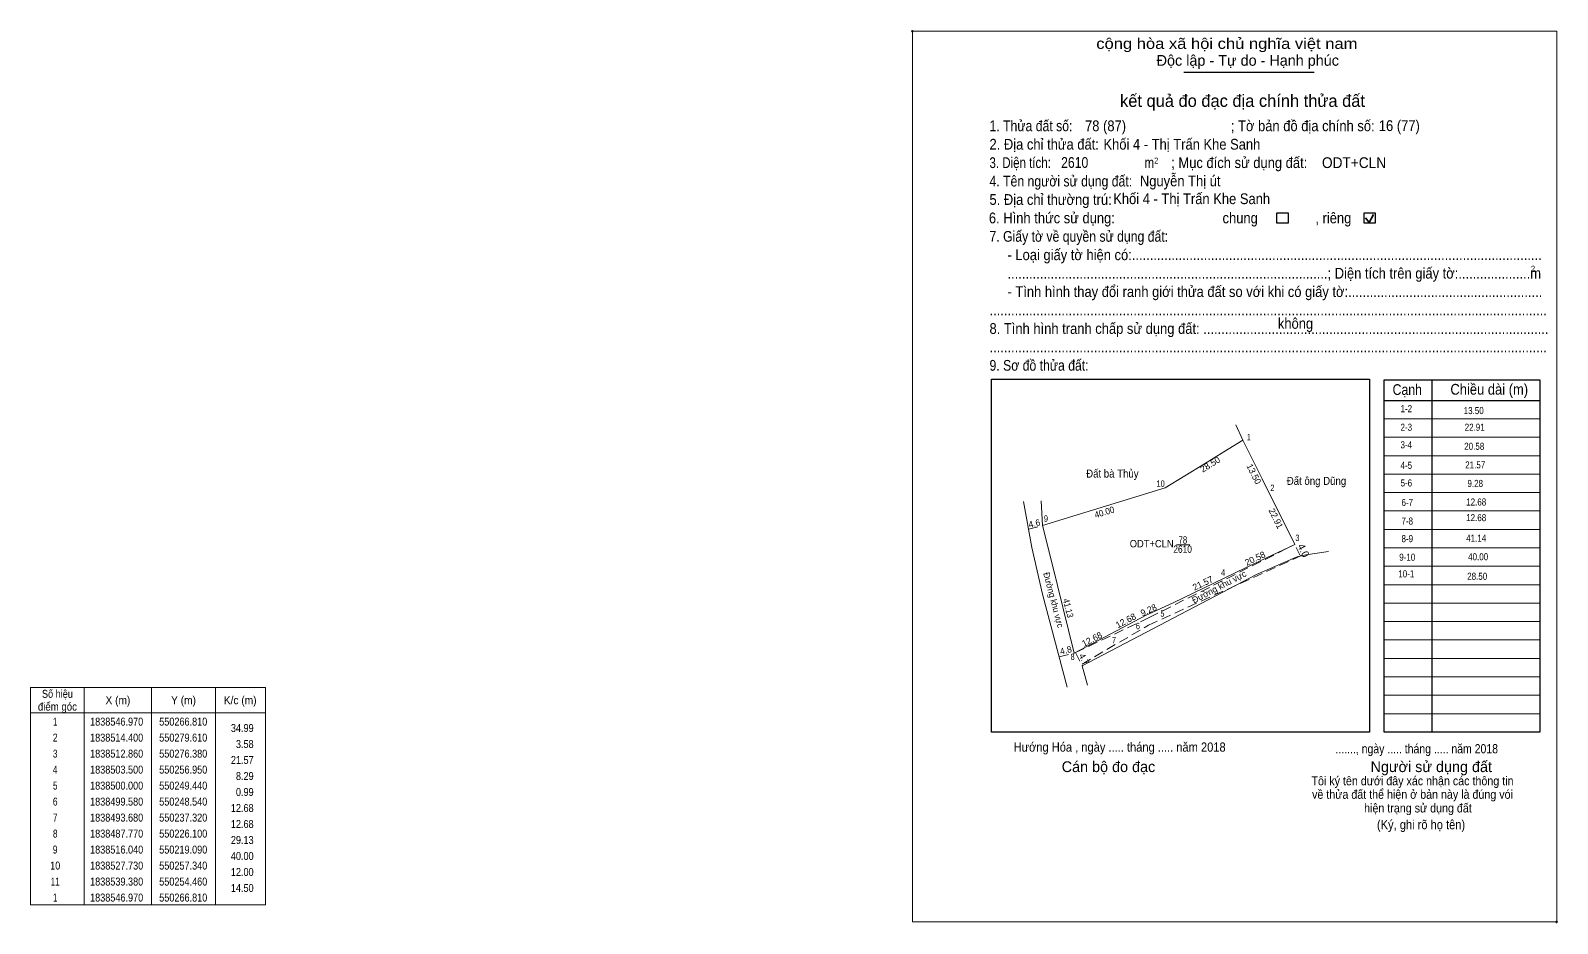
# Model space of a CAD drawing. Header units: metres. Extents: x 549703 to 552124, y 1838306 to 1838612.
# Drawn here: x 551037.2 to 551514.3, y 1838314.5 to 1838593.6 of the extents above; entities that cross this region are included whole.
import ezdxf
from ezdxf.enums import TextEntityAlignment as Align

# ---------------------------------------------------------------- set-up
doc = ezdxf.new("R2010")
doc.units = ezdxf.units.M
doc.header["$PDMODE"] = 32
doc.header["$PDSIZE"] = 0.5
doc.linetypes.add('MEDIUM_DASHED', pattern=[4.5, 3, -1.5])
doc.linetypes.add('SHORT_DASHED', pattern=[2.7, 1.5, -1.2])
for name, color, linetype, lineweight in [('1', 7, 'SHORT_DASHED', 13), ('63', 7, 'Continuous', 13), ('7', 7, 'Continuous', 13)]:
    doc.layers.add(name, color=color, linetype=linetype, lineweight=lineweight)
doc.layers.add('52', color=7, linetype='Continuous')
doc.layers.add('6', color=7, linetype='Continuous')

msp = doc.modelspace()

# ---------------------------------------------------------------- linework, layer by layer
at = {"layer": '1', "linetype": 'MEDIUM_DASHED'}
for points in [[(551363.67, 1838399.2), (551386.76, 1838410.13), (551432.19, 1838432.97)], [(551365.77, 1838395.59), (551386.53, 1838407.75), (551434.34, 1838429.54)]]:
    msp.add_lwpolyline(points, dxfattribs=at)
at = {"layer": '63', "linetype": 'MEDIUM_DASHED'}
for p, q in [((551349.01, 1838437.73), (551353.47, 1838438.84)), ((551433.95, 1838429.29), (551432.19, 1838432.97)), ((551358.59, 1838397.84), (551363.33, 1838399.02)), ((551363.67, 1838399.2), (551365.85, 1838395.05))]:
    msp.add_line(p, q, dxfattribs=at)
at = {"layer": '63'}
for p, q in [((551395.27, 1838432.82), (551399.37, 1838432.82)), ((551054.04, 1838388.29), (551054.04, 1838320.29)), ((551075.04, 1838388.29), (551075.04, 1838320.29)), ((551095.04, 1838388.29), (551095.04, 1838320.29)), ((551037.24, 1838380.29), (551110.64, 1838380.29))]:
    msp.add_line(p, q, dxfattribs=at)
msp.add_lwpolyline([(551037.24, 1838388.29), (551110.64, 1838388.29), (551110.64, 1838320.29), (551037.24, 1838320.29)], close=True, dxfattribs=at)
at = {"layer": '7', "lineweight": 25}
for p, q in [((551397.52, 1838580.62), (551438.23, 1838580.62)), ((551474.99, 1838484.43), (551474.99, 1838374.32)), ((551460.11, 1838478), (551508.79, 1838478))]:
    msp.add_line(p, q, dxfattribs=at)
at = {"layer": '7', "lineweight": 35}
for p, q in [((551455.44, 1838533.63), (551456.83, 1838536.12)), ((551454.29, 1838535.12), (551455.44, 1838533.63))]:
    msp.add_line(p, q, dxfattribs=at)
at = {"layer": '7'}
for p, q in [((551413.84, 1838470.37), (551415.96, 1838465.56)), ((551460.11, 1838472.24), (551508.79, 1838472.24)), ((551460.11, 1838466.48), (551508.79, 1838466.48)), ((551460.11, 1838460.72), (551508.79, 1838460.72)), ((551460.11, 1838454.96), (551508.79, 1838454.96)), ((551391.69, 1838450.63), (551353.44, 1838438.94)), ((551353.44, 1838438.94), (551352.95, 1838446.6)), ((551460.11, 1838449.2), (551508.79, 1838449.2)), ((551460.11, 1838443.44), (551508.79, 1838443.44)), ((551460.11, 1838437.68), (551508.79, 1838437.68)), ((551432.19, 1838432.97), (551423.16, 1838428.66)), ((551460.11, 1838431.92), (551508.79, 1838431.92)), ((551423.16, 1838428.66), (551416.84, 1838425.65)), ((551460.11, 1838426.16), (551508.79, 1838426.16)), ((551460.11, 1838420.4), (551508.79, 1838420.4)), ((551460.11, 1838414.64), (551508.79, 1838414.64)), ((551460.11, 1838408.88), (551508.79, 1838408.88)), ((551460.11, 1838403.12), (551508.79, 1838403.12)), ((551460.11, 1838397.36), (551508.79, 1838397.36)), ((551365.76, 1838395), (551367.49, 1838388.97)), ((551460.11, 1838391.6), (551508.79, 1838391.6)), ((551460.11, 1838385.84), (551508.79, 1838385.84)), ((551460.11, 1838380.08), (551508.79, 1838380.08))]:
    msp.add_line(p, q, dxfattribs=at)
msp.add_lwpolyline([(551312.74, 1838593.39), (551514.03, 1838593.39), (551514.03, 1838314.99), (551312.74, 1838314.99)], close=True, dxfattribs=at)
at = {"layer": '7', "lineweight": 25}
for points in [[(551426.65, 1838536.61), (551430.1, 1838536.61), (551430.1, 1838533.38), (551426.65, 1838533.38)], [(551453.84, 1838536.61), (551457.3, 1838536.61), (551457.3, 1838533.38), (551453.84, 1838533.38)], [(551337.43, 1838484.62), (551455.51, 1838484.62), (551455.51, 1838374.32), (551337.43, 1838374.32)], [(551460.11, 1838484.43), (551508.79, 1838484.43), (551508.79, 1838374.32), (551460.11, 1838374.32)]]:
    msp.add_lwpolyline(points, close=True, dxfattribs=at)
at = {"layer": '7'}
for points in [[(551415.96, 1838465.56), (551410, 1838461.89), (551404.04, 1838458.22), (551391.69, 1838450.63)], [(551432.19, 1838432.97), (551422.05, 1838453.51), (551415.96, 1838465.56)], [(551347.49, 1838446.39), (551350.01, 1838431.99), (551353.43, 1838417.45), (551361.09, 1838388.37)], [(551363.33, 1838399.02), (551356.32, 1838427.29), (551353.44, 1838438.94)], [(551442.77, 1838430.78), (551435.67, 1838429.69), (551432.97, 1838429.06), (551431.71, 1838428.55)], [(551365.76, 1838395), (551383.47, 1838404.29), (551420.25, 1838423.6), (551431.71, 1838428.55)], [(551416.84, 1838425.65), (551413.61, 1838424.11), (551394.18, 1838414.75), (551386.67, 1838411.25)], [(551386.67, 1838411.25), (551385.77, 1838410.83), (551363.33, 1838399.02)]]:
    msp.add_lwpolyline(points, dxfattribs=at)
for p in [(551312.74, 1838593.39), (551514.02, 1838314.99)]:
    msp.add_point(p, dxfattribs=at)

# ---------------------------------------------------------------- texts
at = {"layer": '1'}
for s, width, p in [('1', 0.65, (551417.845, 1838465.55)), ('10', 0.85, (551390.29, 1838451)), ('2', 0.8, (551425.22, 1838449.69)), ('9', 0.8, (551354.47, 1838440.06)), ('3', 0.75, (551433.03, 1838434.05)), ('4', 0.8, (551409.805, 1838423.19)), ('5', 0.75, (551390.865, 1838410.39)), ('6', 0.8, (551383.19, 1838406.47)), ('7', 0.75, (551375.74, 1838402.05)), ('8', 0.75, (551362.79, 1838396.84))]:
    msp.add_text(s, height=2, dxfattribs=dict(at, width=width)).set_placement(p, align=Align.CENTER)
at = {"layer": '1', "width": 0.9}
msp.add_text('Hướng Hóa , ngày ..... tháng ..... năm 2018', height=2.88, dxfattribs=at).set_placement((551344.36, 1838368.2))
at = {"layer": '52', "width": 0.85}
for s, p in [('1-2', (551467.05, 1838474.33)), ('13.50', (551488.105, 1838473.72)), ('2-3', (551467.045, 1838468.52)), ('22.91', (551488.405, 1838468.52)), ('3-4', (551467.045, 1838463.03)), ('20.58', (551488.275, 1838462.57)), ('4-5', (551467.045, 1838456.61)), ('21.57', (551488.585, 1838456.76)), ('5-6', (551467.05, 1838451.11)), ('9.28', (551488.585, 1838450.96)), ('6-7', (551467.345, 1838445)), ('12.68', (551488.885, 1838445.15)), ('7-8', (551467.345, 1838439.19)), ('12.68', (551488.885, 1838440.26)), ('8-9', (551467.35, 1838433.69)), ('41.14', (551488.885, 1838433.85)), ('9-10', (551467.345, 1838427.89)), ('40.00', (551489.495, 1838428.04)), ('10-1', (551467.045, 1838422.69)), ('28.50', (551489.195, 1838421.93))]:
    msp.add_text(s, height=2.2, dxfattribs=at).set_placement(p, align=Align.CENTER)
at = {"layer": '6'}
for s, width, p in [('ODT+CLN', 0.95, (551440.7, 1838550.65)), ('Nguyễn Thị út', 0.9, (551383.82, 1838544.94))]:
    msp.add_text(s, height=3.36, dxfattribs=dict(at, width=width)).set_placement(p)
at = {"layer": '63'}
for s, height, rotation, p in [('28.50', 2, 31.624, (551406.291, 1838457.158)), ('13.50', 2, 296.812, (551418.538, 1838454.556)), ('4.6', 2, 13.976, (551351.083, 1838438.574)), ('22.91', 2, 296.274, (551425.425, 1838440.643)), ('20.58', 2, 25.515, (551420.234, 1838427.703)), ('4.0', 2.3, 295.56, (551433.878, 1838430.601)), ('Đường khu vực', 2, 27.7, (551409.025, 1838418.836)), ('21.57', 2, 25.721, (551403.911, 1838419.965)), ('9.28', 2, 25.017, (551386.967, 1838411.563)), ('12.68', 2, 27.737, (551379.885, 1838408.28)), ('12.68', 2, 27.777, (551369.324, 1838402.462)), ('4.8', 2, 13.979, (551360.903, 1838398.927)), ('4.7', 2, 297.821, (551365.515, 1838396.622))]:
    msp.add_text(s, height=height, rotation=rotation, dxfattribs=at).set_placement(p, align=Align.CENTER)
for s, height, width, p in [('Đất bà Thủy', 2.5, 0.9, (551375.22, 1838453.89)), ('Đất ông Dũng', 2.5, 0.9, (551438.98, 1838451.61)), ('78', 2.3, 0.8, (551397.24, 1838433.23)), ('ODT+CLN', 2.3, 0.95, (551387.5, 1838432.08)), ('2610', 2.3, 0.85, (551397.165, 1838430.36)), ('Số hiệu', 2.5, 0.85, (551045.64, 1838385.04)), ('điểm góc', 2.5, 0.9, (551045.64, 1838381.04)), ('X (m)', 2.5, 0.95, (551064.54, 1838383.04)), ('Y (m)', 2.5, 0.95, (551085.035, 1838383.04)), ('K/c (m)', 2.5, 0.95, (551102.74, 1838383.04)), ('1', 2.5, 0.65, (551044.94, 1838376.34)), ('1838546.970', 2.5, 0.85, (551064.14, 1838376.34)), ('550266.810', 2.5, 0.85, (551084.945, 1838376.34)), ('2', 2.5, 0.8, (551044.945, 1838371.34)), ('1838514.400', 2.5, 0.85, (551064.14, 1838371.34)), ('550279.610', 2.5, 0.85, (551084.945, 1838371.34)), ('3', 2.5, 0.75, (551044.945, 1838366.34)), ('1838512.860', 2.5, 0.85, (551064.14, 1838366.34)), ('550276.380', 2.5, 0.85, (551084.945, 1838366.34)), ('4', 2.5, 0.8, (551044.94, 1838361.34)), ('1838503.500', 2.5, 0.85, (551064.14, 1838361.34)), ('550256.950', 2.5, 0.85, (551084.945, 1838361.34)), ('5', 2.5, 0.75, (551044.945, 1838356.34)), ('1838500.000', 2.5, 0.85, (551064.14, 1838356.34)), ('550249.440', 2.5, 0.85, (551084.945, 1838356.34)), ('6', 2.5, 0.8, (551044.945, 1838351.34)), ('1838499.580', 2.5, 0.85, (551064.14, 1838351.34)), ('550248.540', 2.5, 0.85, (551084.945, 1838351.34)), ('7', 2.5, 0.75, (551044.945, 1838346.34)), ('1838493.680', 2.5, 0.85, (551064.14, 1838346.34)), ('550237.320', 2.5, 0.85, (551084.945, 1838346.34)), ('8', 2.5, 0.75, (551044.945, 1838341.34)), ('1838487.770', 2.5, 0.85, (551064.14, 1838341.34)), ('550226.100', 2.5, 0.85, (551084.945, 1838341.34)), ('9', 2.5, 0.8, (551044.94, 1838336.34)), ('1838516.040', 2.5, 0.85, (551064.14, 1838336.34)), ('550219.090', 2.5, 0.85, (551084.945, 1838336.34)), ('10', 2.5, 0.85, (551044.945, 1838331.34)), ('1838527.730', 2.5, 0.85, (551064.14, 1838331.34)), ('550257.340', 2.5, 0.85, (551084.945, 1838331.34)), ('11', 2.5, 0.75, (551044.945, 1838326.34)), ('1838539.380', 2.5, 0.85, (551064.14, 1838326.34)), ('550254.460', 2.5, 0.85, (551084.945, 1838326.34)), ('1', 2.5, 0.65, (551044.94, 1838321.34)), ('1838546.970', 2.5, 0.85, (551064.14, 1838321.34)), ('550266.810', 2.5, 0.85, (551084.945, 1838321.34))]:
    msp.add_text(s, height=height, dxfattribs=dict(at, width=width)).set_placement(p, align=Align.CENTER)
for s, rotation, width, p in [('40.00', 16.994, 0.95, (551373.018, 1838442.118)), ('Đường khu vực', 284.757, 0.95, (551355.861, 1838415.385)), ('41.13', 283.927, 0.9, (551360.466, 1838412.831))]:
    msp.add_text(s, height=2, rotation=rotation, dxfattribs=dict(at, width=width)).set_placement(p, align=Align.CENTER)
at = {"layer": '63', "width": 0.85}
for s, p in [('34.99', (551106.94, 1838374.34)), ('3.58', (551106.94, 1838369.34)), ('21.57', (551106.94, 1838364.34)), ('8.29', (551106.94, 1838359.34)), ('0.99', (551106.94, 1838354.34)), ('12.68', (551106.94, 1838349.34)), ('12.68', (551106.94, 1838344.34)), ('29.13', (551106.94, 1838339.34)), ('40.00', (551106.94, 1838334.34)), ('12.00', (551106.94, 1838329.34)), ('14.50', (551106.94, 1838324.34))]:
    msp.add_text(s, height=2.5, dxfattribs=at).set_placement(p, align=Align.RIGHT)
at = {"layer": '7'}
for s, height, width, p in [('cộng hòa xã hội chủ nghĩa việt nam', 3.36, 1.15, (551370.19, 1838587.9)), ('1. Thửa đất số:', 3.36, 0.85, (551336.83, 1838562.17)), ('78 (87)', 3.36, 0.9, (551366.68, 1838562.17)), ('; Tờ bản đồ địa chính số:', 3.36, 0.9, (551412.24, 1838562.17)), ('16 (77)', 3.36, 0.9, (551458.46, 1838562.22)), ('2. Địa chỉ thửa đất:', 3.36, 0.9, (551336.83, 1838556.41)), ('Khối 4 - Thị Trấn Khe Sanh', 3.36, 0.9, (551372.44, 1838556.41)), ('3. Diện tích:', 3.36, 0.8, (551336.83, 1838550.65)), ('2610', 3.36, 0.85, (551359.2, 1838550.7)), ('m', 3.36, 0.8, (551385.26, 1838550.65)), ('2', 1.92, 0.8, (551388.28, 1838552)), ('; Mục đích sử dụng đất:', 3.36, 0.9, (551393.61, 1838550.65)), ('4. Tên người sử dụng đất:', 3.36, 0.85, (551336.83, 1838544.89)), ('5. Địa chỉ thường trú:', 3.36, 0.9, (551336.83, 1838539.13)), ('Khối 4 - Thị Trấn Khe Sanh', 3.36, 0.9, (551375.49, 1838539.37)), ('6. Hình thức sử dụng:', 3.36, 0.9, (551336.64, 1838533.37)), ('chung                , riêng', 3.36, 0.9, (551409.64, 1838533.37)), ('7. Giấy tờ về quyền sử dụng đất:', 3.36, 0.85, (551336.83, 1838527.61)), ('     - Loại giấy tờ hiện có:..................................................................................................................', 3.36, 0.9, (551336.83, 1838521.85)), ('     .........................................................................................; Diện tích trên giấy tờ:....................m', 3.36, 0.9, (551336.83, 1838516.09)), ('2', 1.92, 0.8, (551505.98, 1838518.2)), ('     - Tình hình thay đổi ranh giới thửa đất so với khi có giấy tờ:......................................................', 3.36, 0.9, (551336.83, 1838510.33)), ('8. Tình hình tranh chấp sử dụng đất: ................................................................................................', 3.36, 0.9, (551336.83, 1838498.81)), ('...........................................................................................................................................................', 3.36, 0.9, (551336.83, 1838504.57)), ('không', 3.36, 0.9, (551426.92, 1838500.4)), ('...........................................................................................................................................................', 3.36, 0.9, (551336.83, 1838493.05)), ('9. Sơ đồ thửa đất:', 3.36, 0.85, (551336.83, 1838487.29)), ('Cạnh', 3.36, 0.85, (551462.78, 1838479.71)), ('Chiều dài (m)', 3.36, 0.9, (551480.83, 1838479.8)), ('......., ngày ..... tháng ..... năm 2018', 2.88, 0.85, (551444.92, 1838367.68)), ('(Ký, ghi rõ họ tên)', 2.88, 0.9, (551457.88, 1838343.96))]:
    msp.add_text(s, height=height, dxfattribs=dict(at, width=width)).set_placement(p)
for s, p in [('Độc lập - Tự do - Hạnh phúc', (551389.05, 1838582.62)), ('Cán bộ đo đạc', (551359.39, 1838361.82)), ('Người sử dụng đất', (551455.87, 1838361.82))]:
    msp.add_text(s, height=3.36, dxfattribs=at).set_placement(p)
for s, height, p in [('kết quả đo đạc địa chính thửa đất', 3.84, (551415.875, 1838569.76)), ('.', 0.96, (551514.027, 1838314.49))]:
    msp.add_text(s, height=height, dxfattribs=at).set_placement(p, align=Align.CENTER)
at = {"layer": '7', "width": 0.9}
for s, p in [('Tôi ký tên dưới đây xác nhận các thông tin', (551468.98, 1838357.69)), ('về thửa đất thể hiện ở bản này là đúng vói', (551468.98, 1838353.47)), ('hiện trạng sử dụng đất', (551470.685, 1838349.2))]:
    msp.add_text(s, height=2.776, dxfattribs=at).set_placement(p, align=Align.CENTER)

doc.saveas('drawing.dxf')
